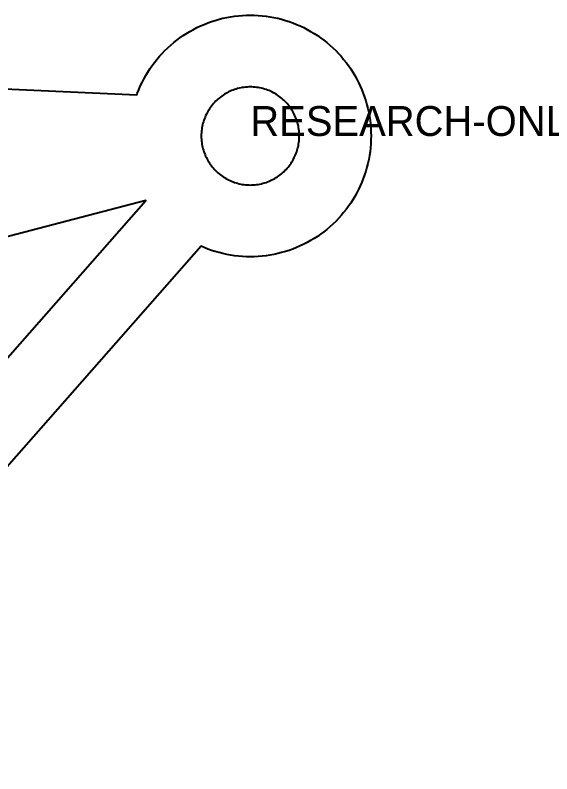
# Model space of a CAD drawing. Header units: millimetres. Extents: x -109 to 159, y -61 to 10.
# Drawn here: x -19.7 to 25.2, y -53.3 to 10.1 of the extents above; entities that cross this region are included whole.
import ezdxf

# ---------------------------------------------------------------- set-up
doc = ezdxf.new("R2010")
doc.units = ezdxf.units.MM

msp = doc.modelspace()

# ---------------------------------------------------------------- linework, layer by layer
at = {"layer": 'CLOSED_SECTOR_BODY'}
msp.add_lwpolyline([(-103.737, 7.698), (-9.497, 3.433), (-9.453, 3.558), (-9.331, 3.865), (-9.2, 4.168), (-9.058, 4.467), (-8.907, 4.761), (-8.747, 5.05), (-8.577, 5.333), (-8.398, 5.611), (-8.21, 5.883), (-8.013, 6.148), (-7.807, 6.407), (-7.594, 6.659), (-7.372, 6.904), (-7.142, 7.142), (-6.904, 7.372), (-6.659, 7.594), (-6.407, 7.807), (-6.148, 8.013), (-5.883, 8.21), (-5.611, 8.398), (-5.333, 8.577), (-5.05, 8.747), (-4.761, 8.907), (-4.467, 9.058), (-4.168, 9.2), (-3.865, 9.331), (-3.558, 9.453), (-3.247, 9.564), (-2.932, 9.665), (-2.614, 9.756), (-2.293, 9.836), (-1.97, 9.906), (-1.645, 9.965), (-1.318, 10.014), (-0.99, 10.051), (-0.661, 10.078), (-0.33, 10.095), (0, 10.1), (0.33, 10.095), (0.661, 10.078), (0.99, 10.051), (1.318, 10.014), (1.645, 9.965), (1.97, 9.906), (2.293, 9.836), (2.614, 9.756), (2.932, 9.665), (3.247, 9.564), (3.558, 9.453), (3.865, 9.331), (4.168, 9.2), (4.467, 9.058), (4.761, 8.907), (5.05, 8.747), (5.333, 8.577), (5.611, 8.398), (5.883, 8.21), (6.148, 8.013), (6.407, 7.807), (6.659, 7.594), (6.904, 7.372), (7.142, 7.142), (7.372, 6.904), (7.594, 6.659), (7.807, 6.407), (8.013, 6.148), (8.21, 5.883), (8.398, 5.611), (8.577, 5.333), (8.747, 5.05), (8.907, 4.761), (9.058, 4.467), (9.2, 4.168), (9.331, 3.865), (9.453, 3.558), (9.564, 3.247), (9.665, 2.932), (9.756, 2.614), (9.836, 2.293), (9.906, 1.97), (9.965, 1.645), (10.014, 1.318), (10.051, 0.99), (10.078, 0.661), (10.095, 0.33), (10.1, 0), (10.095, -0.33), (10.078, -0.661), (10.051, -0.99), (10.014, -1.318), (9.965, -1.645), (9.906, -1.97), (9.836, -2.293), (9.756, -2.614), (9.665, -2.932), (9.564, -3.247), (9.453, -3.558), (9.331, -3.865), (9.2, -4.168), (9.058, -4.467), (8.907, -4.761), (8.747, -5.05), (8.577, -5.333), (8.398, -5.611), (8.21, -5.883), (8.013, -6.148), (7.807, -6.407), (7.594, -6.659), (7.372, -6.904), (7.142, -7.142), (6.904, -7.372), (6.659, -7.594), (6.407, -7.807), (6.148, -8.013), (5.883, -8.21), (5.611, -8.398), (5.333, -8.577), (5.05, -8.747), (4.761, -8.907), (4.467, -9.058), (4.168, -9.2), (3.865, -9.331), (3.558, -9.453), (3.247, -9.564), (2.932, -9.665), (2.614, -9.756), (2.293, -9.836), (1.97, -9.906), (1.645, -9.965), (1.318, -10.014), (0.99, -10.051), (0.661, -10.078), (0.33, -10.095), (0, -10.1), (-0.33, -10.095), (-0.661, -10.078), (-0.99, -10.051), (-1.318, -10.014), (-1.645, -9.965), (-1.97, -9.906), (-2.293, -9.836), (-2.614, -9.756), (-2.932, -9.665), (-3.247, -9.564), (-3.558, -9.453), (-3.865, -9.331), (-4.121, -9.22), (-42.957, -53.333)], dxfattribs=at)
at = {"layer": 'OPEN_WEB_CUTOUT'}
msp.add_lwpolyline([(-47.091, -48.948), (-8.739, -5.387), (-80.721, -24.212)], dxfattribs=at)
at = {"layer": 'SHAFT_BORE_PLACEHOLDER'}
msp.add_lwpolyline([(4.098, 0.134), (4.091, 0.268), (4.08, 0.402), (4.065, 0.535), (4.045, 0.668), (4.021, 0.8), (3.993, 0.931), (3.96, 1.061), (3.923, 1.19), (3.882, 1.318), (3.837, 1.444), (3.788, 1.569), (3.735, 1.692), (3.677, 1.813), (3.616, 1.933), (3.551, 2.05), (3.482, 2.165), (3.409, 2.278), (3.333, 2.388), (3.253, 2.496), (3.169, 2.601), (3.083, 2.703), (2.992, 2.803), (2.899, 2.899), (2.803, 2.992), (2.703, 3.083), (2.601, 3.169), (2.496, 3.253), (2.388, 3.333), (2.278, 3.409), (2.165, 3.482), (2.05, 3.551), (1.933, 3.616), (1.813, 3.677), (1.692, 3.735), (1.569, 3.788), (1.444, 3.837), (1.318, 3.882), (1.19, 3.923), (1.061, 3.96), (0.931, 3.993), (0.8, 4.021), (0.668, 4.045), (0.535, 4.065), (0.402, 4.08), (0.268, 4.091), (0.134, 4.098), (0, 4.1), (-0.134, 4.098), (-0.268, 4.091), (-0.402, 4.08), (-0.535, 4.065), (-0.668, 4.045), (-0.8, 4.021), (-0.931, 3.993), (-1.061, 3.96), (-1.19, 3.923), (-1.318, 3.882), (-1.444, 3.837), (-1.569, 3.788), (-1.692, 3.735), (-1.813, 3.677), (-1.933, 3.616), (-2.05, 3.551), (-2.165, 3.482), (-2.278, 3.409), (-2.388, 3.333), (-2.496, 3.253), (-2.601, 3.169), (-2.703, 3.083), (-2.803, 2.992), (-2.899, 2.899), (-2.992, 2.803), (-3.083, 2.703), (-3.169, 2.601), (-3.253, 2.496), (-3.333, 2.388), (-3.409, 2.278), (-3.482, 2.165), (-3.551, 2.05), (-3.616, 1.933), (-3.677, 1.813), (-3.735, 1.692), (-3.788, 1.569), (-3.837, 1.444), (-3.882, 1.318), (-3.923, 1.19), (-3.96, 1.061), (-3.993, 0.931), (-4.021, 0.8), (-4.045, 0.668), (-4.065, 0.535), (-4.08, 0.402), (-4.091, 0.268), (-4.098, 0.134), (-4.1, 0), (-4.098, -0.134), (-4.091, -0.268), (-4.08, -0.402), (-4.065, -0.535), (-4.045, -0.668), (-4.021, -0.8), (-3.993, -0.931), (-3.96, -1.061), (-3.923, -1.19), (-3.882, -1.318), (-3.837, -1.444), (-3.788, -1.569), (-3.735, -1.692), (-3.677, -1.813), (-3.616, -1.933), (-3.551, -2.05), (-3.482, -2.165), (-3.409, -2.278), (-3.333, -2.388), (-3.253, -2.496), (-3.169, -2.601), (-3.083, -2.703), (-2.992, -2.803), (-2.899, -2.899), (-2.803, -2.992), (-2.703, -3.083), (-2.601, -3.169), (-2.496, -3.253), (-2.388, -3.333), (-2.278, -3.409), (-2.165, -3.482), (-2.05, -3.551), (-1.933, -3.616), (-1.813, -3.677), (-1.692, -3.735), (-1.569, -3.788), (-1.444, -3.837), (-1.318, -3.882), (-1.19, -3.923), (-1.061, -3.96), (-0.931, -3.993), (-0.8, -4.021), (-0.668, -4.045), (-0.535, -4.065), (-0.402, -4.08), (-0.268, -4.091), (-0.134, -4.098), (0, -4.1), (0.134, -4.098), (0.268, -4.091), (0.402, -4.08), (0.535, -4.065), (0.668, -4.045), (0.8, -4.021), (0.931, -3.993), (1.061, -3.96), (1.19, -3.923), (1.318, -3.882), (1.444, -3.837), (1.569, -3.788), (1.692, -3.735), (1.813, -3.677), (1.933, -3.616), (2.05, -3.551), (2.165, -3.482), (2.278, -3.409), (2.388, -3.333), (2.496, -3.253), (2.601, -3.169), (2.703, -3.083), (2.803, -2.992), (2.899, -2.899), (2.992, -2.803), (3.083, -2.703), (3.169, -2.601), (3.253, -2.496), (3.333, -2.388), (3.409, -2.278), (3.482, -2.165), (3.551, -2.05), (3.616, -1.933), (3.677, -1.813), (3.735, -1.692), (3.788, -1.569), (3.837, -1.444), (3.882, -1.318), (3.923, -1.19), (3.96, -1.061), (3.993, -0.931), (4.021, -0.8), (4.045, -0.668), (4.065, -0.535), (4.08, -0.402), (4.091, -0.268), (4.098, -0.134), (4.1, 0), (4.098, 0.134)], close=True, dxfattribs=at)

# ---------------------------------------------------------------- texts
at = {"layer": 'RESEARCH_ONLY_WARNING'}
msp.add_text('RESEARCH-ONLY UNLOADED HAND-DRIVEN PROTOTYPE — NOT FOR HUMAN OR POWERED USE', height=2.5, dxfattribs=at).set_placement((0, 0))

doc.saveas('drawing.dxf')
